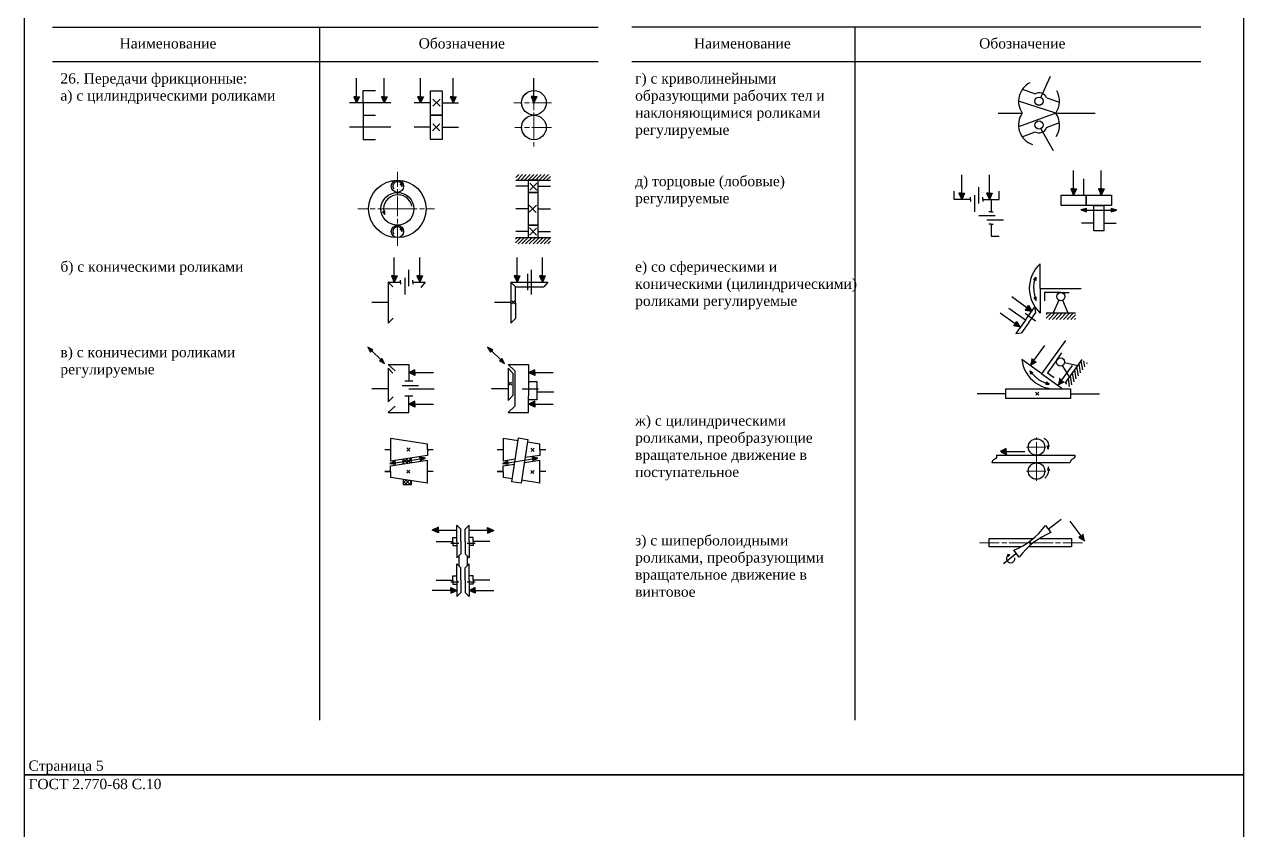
# Model space of a CAD drawing. Header units: millimetres. Extents: x 4428 to 6562, y 4839 to 5637.
# Drawn here: x 5374.3 to 5671.3, y 5035.1 to 5231.5 of the extents above; entities that cross this region are included whole.
import ezdxf

# ---------------------------------------------------------------- set-up
doc = ezdxf.new("R2010")
doc.units = ezdxf.units.MM
doc.linetypes.add('ACAD_ISO08W100', pattern=[36, 24, -3, 6, -3])
doc.layers.add('Эл-ты УГО (осевые)', color=7, linetype='ACAD_ISO08W100', lineweight=13)
doc.layers.add('Элементы УГО', color=7, linetype='Continuous', lineweight=30)
doc.styles.get("Standard").update_dxf_attribs({"font": 'times.ttf'})

msp = doc.modelspace()

# ---------------------------------------------------------------- hatches: boundary and pattern name
at = {"layer": 'Элементы УГО'}
h = msp.add_hatch(color=256, dxfattribs=at)
h.dxf.hatch_style = 1
h.paths.add_polyline_path([(5455.87, 5213.89), (5455.17, 5213.89), (5455.17, 5212.39), (5455.17, 5212.39)])
h.paths.add_polyline_path([(5455.17, 5213.89), (5454.47, 5213.89), (5455.17, 5212.39)])
h = msp.add_hatch(color=256, dxfattribs=at)
h.dxf.hatch_style = 1
h.paths.add_polyline_path([(5462.61, 5213.89), (5461.91, 5213.89), (5461.91, 5212.39), (5461.91, 5212.39)])
h.paths.add_polyline_path([(5461.91, 5213.89), (5461.21, 5213.89), (5461.91, 5212.39)])
h = msp.add_hatch(color=256, dxfattribs=at)
h.dxf.hatch_style = 1
h.paths.add_polyline_path([(5471.44, 5213.89), (5470.74, 5213.89), (5470.74, 5212.39), (5470.74, 5212.39)])
h.paths.add_polyline_path([(5470.74, 5213.89), (5470.04, 5213.89), (5470.74, 5212.39)])
h = msp.add_hatch(color=256, dxfattribs=at)
h.dxf.hatch_style = 1
h.paths.add_polyline_path([(5479.4, 5213.89), (5478.7, 5213.89), (5478.7, 5212.39), (5478.7, 5212.39)])
h.paths.add_polyline_path([(5478.7, 5213.89), (5478, 5213.89), (5478.7, 5212.39)])
h = msp.add_hatch(color=256, dxfattribs=at)
h.dxf.hatch_style = 1
h.paths.add_polyline_path([(5499.08, 5213.93), (5498.38, 5213.93), (5498.38, 5212.43), (5498.38, 5212.43)])
h.paths.add_polyline_path([(5498.38, 5213.93), (5497.68, 5213.93), (5498.38, 5212.43)])
h = msp.add_hatch(dxfattribs=at)
h.set_pattern_fill('ANSI31', color=256, scale=0.2)
h.set_pattern_definition([(45, (9.4149, -221.2233), (-0.449012806, 0.449012806), [])])
h.paths.add_polyline_path([(5502.38, 5194.94), (5494, 5194.94), (5494, 5193.59), (5502.38, 5193.59)])
h = msp.add_hatch(color=256, dxfattribs=at)
h.dxf.hatch_style = 1
edge = h.paths.add_edge_path()
edge.add_spline(control_points=[(5466.26, 5192.07), (5466.18, 5192.27), (5466.08, 5192.51), (5466, 5192.76), (5465.99, 5192.8)], knot_values=[2.138341, 2.138341, 2.138341, 2.138341, 2.78914, 2.920616, 2.920616, 2.920616, 2.920616], degree=3, periodic=0)
edge.add_line((5465.99, 5192.8), (5465.72, 5192.7))
edge.add_line((5465.72, 5192.7), (5466.26, 5192.07))
edge = h.paths.add_edge_path()
edge.add_line((5466.25, 5192.9), (5465.99, 5192.8))
edge.add_spline(control_points=[(5465.99, 5192.8), (5466, 5192.76), (5466.08, 5192.51), (5466.18, 5192.27), (5466.26, 5192.07)], knot_values=[2.138341, 2.138341, 2.138341, 2.138341, 2.269817, 2.920616, 2.920616, 2.920616, 2.920616], degree=3, periodic=0)
edge.add_line((5466.26, 5192.07), (5466.25, 5192.9))
h = msp.add_hatch(color=256, dxfattribs=at)
h.dxf.hatch_style = 1
h.paths.add_polyline_path([(5603.28, 5190.4), (5602.58, 5190.4), (5602.58, 5188.9), (5602.58, 5188.9)])
h.paths.add_polyline_path([(5602.58, 5190.4), (5601.88, 5190.4), (5602.58, 5188.9)])
h = msp.add_hatch(color=256, dxfattribs=at)
h.dxf.hatch_style = 1
h.paths.add_polyline_path([(5610.02, 5190.4), (5609.32, 5190.4), (5609.32, 5188.9), (5609.32, 5188.9)])
h.paths.add_polyline_path([(5609.32, 5190.4), (5608.62, 5190.4), (5609.32, 5188.9)])
h = msp.add_hatch(color=256, dxfattribs=at)
h.dxf.hatch_style = 1
h.paths.add_polyline_path([(5630.54, 5191.43), (5629.84, 5191.43), (5629.84, 5189.93), (5629.84, 5189.93)])
h.paths.add_polyline_path([(5629.84, 5191.43), (5629.14, 5191.43), (5629.84, 5189.93)])
h = msp.add_hatch(color=256, dxfattribs=at)
h.dxf.hatch_style = 1
h.paths.add_polyline_path([(5637.28, 5191.43), (5636.58, 5191.43), (5636.58, 5189.93), (5636.58, 5189.93)])
h.paths.add_polyline_path([(5636.58, 5191.43), (5635.88, 5191.43), (5636.58, 5189.93)])
h = msp.add_hatch(color=256, dxfattribs=at)
h.dxf.hatch_style = 1
edge = h.paths.add_edge_path()
edge.add_spline(control_points=[(5462.06, 5185.21), (5461.97, 5185.41), (5461.88, 5185.65), (5461.8, 5185.9), (5461.79, 5185.94)], knot_values=[2.138341, 2.138341, 2.138341, 2.138341, 2.78914, 2.920616, 2.920616, 2.920616, 2.920616], degree=3, periodic=0)
edge.add_line((5461.79, 5185.94), (5461.52, 5185.84))
edge.add_line((5461.52, 5185.84), (5462.06, 5185.21))
edge = h.paths.add_edge_path()
edge.add_line((5462.05, 5186.04), (5461.79, 5185.94))
edge.add_spline(control_points=[(5461.79, 5185.94), (5461.8, 5185.9), (5461.88, 5185.65), (5461.97, 5185.41), (5462.06, 5185.21)], knot_values=[2.138341, 2.138341, 2.138341, 2.138341, 2.269817, 2.920616, 2.920616, 2.920616, 2.920616], degree=3, periodic=0)
edge.add_line((5462.06, 5185.21), (5462.05, 5186.04))
h = msp.add_hatch(color=256, dxfattribs=at)
h.dxf.hatch_style = 1
h.paths.add_polyline_path([(5633, 5186.68), (5631.64, 5186.32), (5633, 5186.32)])
h.paths.add_polyline_path([(5633, 5186.32), (5631.64, 5186.32), (5633, 5185.89)])
h = msp.add_hatch(color=256, dxfattribs=at)
h.dxf.hatch_style = 1
h.paths.add_polyline_path([(5639.03, 5185.89), (5640.38, 5186.25), (5639.03, 5186.25)])
h.paths.add_polyline_path([(5639.03, 5186.25), (5640.38, 5186.25), (5639.03, 5186.68)])
h = msp.add_hatch(color=256, dxfattribs=at)
h.dxf.hatch_style = 1
edge = h.paths.add_edge_path()
edge.add_spline(control_points=[(5466.27, 5181.08), (5466.19, 5181.28), (5466.09, 5181.52), (5466.02, 5181.77), (5466, 5181.81)], knot_values=[2.138341, 2.138341, 2.138341, 2.138341, 2.78914, 2.920616, 2.920616, 2.920616, 2.920616], degree=3, periodic=0)
edge.add_line((5466, 5181.81), (5465.73, 5181.71))
edge.add_line((5465.73, 5181.71), (5466.27, 5181.08))
edge = h.paths.add_edge_path()
edge.add_line((5466.26, 5181.9), (5466, 5181.81))
edge.add_spline(control_points=[(5466, 5181.81), (5466.02, 5181.77), (5466.09, 5181.52), (5466.19, 5181.28), (5466.27, 5181.08)], knot_values=[2.138341, 2.138341, 2.138341, 2.138341, 2.269817, 2.920616, 2.920616, 2.920616, 2.920616], degree=3, periodic=0)
edge.add_line((5466.27, 5181.08), (5466.26, 5181.9))
h = msp.add_hatch(dxfattribs=at)
h.set_pattern_fill('ANSI31', color=256, scale=0.2)
h.set_pattern_definition([(45, (8.4423, -238.9228), (-0.449012806, 0.449012806), [])])
h.paths.add_polyline_path([(5502.38, 5179.6), (5493.92, 5179.6), (5493.92, 5178.05), (5502.38, 5178.05)])
h = msp.add_hatch(color=256, dxfattribs=at)
h.dxf.hatch_style = 1
h.paths.add_polyline_path([(5465.07, 5170.26), (5464.37, 5170.26), (5464.37, 5168.76), (5464.37, 5168.76)])
h.paths.add_polyline_path([(5464.37, 5170.26), (5463.67, 5170.26), (5464.37, 5168.76)])
h = msp.add_hatch(color=256, dxfattribs=at)
h.dxf.hatch_style = 1
h.paths.add_polyline_path([(5471.25, 5170.26), (5470.55, 5170.26), (5470.55, 5168.76), (5470.55, 5168.76)])
h.paths.add_polyline_path([(5470.55, 5170.26), (5469.85, 5170.26), (5470.55, 5168.76)])
h = msp.add_hatch(color=256, dxfattribs=at)
h.dxf.hatch_style = 1
h.paths.add_polyline_path([(5494.97, 5170.26), (5494.27, 5170.26), (5494.27, 5168.76), (5494.27, 5168.76)])
h.paths.add_polyline_path([(5494.27, 5170.26), (5493.57, 5170.26), (5494.27, 5168.76)])
h = msp.add_hatch(color=256, dxfattribs=at)
h.dxf.hatch_style = 1
h.paths.add_polyline_path([(5501.15, 5170.26), (5500.45, 5170.26), (5500.45, 5168.76), (5500.45, 5168.76)])
h.paths.add_polyline_path([(5500.45, 5170.26), (5499.75, 5170.26), (5500.45, 5168.76)])
h = msp.add_hatch(color=256, dxfattribs=at)
h.dxf.hatch_style = 1
edge = h.paths.add_edge_path()
edge.add_spline(control_points=[(5620.4, 5169.23), (5620.41, 5169.27), (5620.47, 5169.52), (5620.57, 5169.77), (5620.64, 5169.97)], knot_values=[2.138341, 2.138341, 2.138341, 2.138341, 2.269817, 2.920616, 2.920616, 2.920616, 2.920616], degree=3, periodic=0)
edge.add_line((5620.64, 5169.97), (5620.12, 5169.32))
edge.add_line((5620.12, 5169.32), (5620.4, 5169.23))
edge = h.paths.add_edge_path()
edge.add_spline(control_points=[(5620.64, 5169.97), (5620.57, 5169.77), (5620.47, 5169.52), (5620.41, 5169.27), (5620.4, 5169.23)], knot_values=[2.138341, 2.138341, 2.138341, 2.138341, 2.78914, 2.920616, 2.920616, 2.920616, 2.920616], degree=3, periodic=0)
edge.add_line((5620.4, 5169.23), (5620.66, 5169.14))
edge.add_line((5620.66, 5169.14), (5620.64, 5169.97))
h = msp.add_hatch(color=256, dxfattribs=at)
h.dxf.hatch_style = 1
edge = h.paths.add_edge_path()
edge.add_line((5620.46, 5165), (5620.18, 5164.9))
edge.add_line((5620.18, 5164.9), (5620.72, 5164.27))
edge.add_spline(control_points=[(5620.72, 5164.27), (5620.64, 5164.47), (5620.54, 5164.71), (5620.47, 5164.96), (5620.46, 5165)], knot_values=[2.138341, 2.138341, 2.138341, 2.138341, 2.78914, 2.920616, 2.920616, 2.920616, 2.920616], degree=3, periodic=0)
edge = h.paths.add_edge_path()
edge.add_line((5620.71, 5165.1), (5620.46, 5165))
edge.add_spline(control_points=[(5620.46, 5165), (5620.47, 5164.96), (5620.54, 5164.71), (5620.64, 5164.47), (5620.72, 5164.27)], knot_values=[2.138341, 2.138341, 2.138341, 2.138341, 2.269817, 2.920616, 2.920616, 2.920616, 2.920616], degree=3, periodic=0)
edge.add_line((5620.72, 5164.27), (5620.71, 5165.1))
h = msp.add_hatch(color=256, dxfattribs=at)
h.dxf.hatch_style = 1
h.paths.add_polyline_path([(5618.84, 5163.08), (5618.44, 5162.51), (5619.66, 5161.64), (5619.66, 5161.64)])
h.paths.add_polyline_path([(5618.44, 5162.51), (5618.03, 5161.94), (5619.66, 5161.64)])
h = msp.add_hatch(color=256, dxfattribs=at)
h.dxf.hatch_style = 1
h.paths.add_polyline_path([(5616, 5159.16), (5615.59, 5158.59), (5616.81, 5157.72), (5616.81, 5157.72)])
h.paths.add_polyline_path([(5615.59, 5158.59), (5615.18, 5158.02), (5616.81, 5157.72)])
h = msp.add_hatch(dxfattribs=at)
h.set_pattern_fill('ANSI31', color=256, scale=0.2)
h.set_pattern_definition([(45, (137.67865, -257.2932), (-0.449012806, 0.449012806), [])])
h.paths.add_polyline_path([(5630.27, 5161.23), (5623.16, 5161.23), (5623.16, 5159.68), (5630.27, 5159.68)])
h = msp.add_hatch(color=256, dxfattribs=at)
h.dxf.hatch_style = 1
h.paths.add_polyline_path([(5459.15, 5152.26), (5457.92, 5152.93), (5458.9, 5151.99)])
h.paths.add_polyline_path([(5458.9, 5151.99), (5457.92, 5152.93), (5458.6, 5151.68)])
h = msp.add_hatch(color=256, dxfattribs=at)
h.dxf.hatch_style = 1
h.paths.add_polyline_path([(5460.78, 5149.6), (5462.01, 5148.93), (5461.03, 5149.86)])
h.paths.add_polyline_path([(5461.03, 5149.86), (5462.01, 5148.93), (5461.33, 5150.18)])
h = msp.add_hatch(color=256, dxfattribs=at)
h.dxf.hatch_style = 1
h.paths.add_polyline_path([(5488.34, 5152.26), (5487.1, 5152.93), (5488.08, 5151.99)])
h.paths.add_polyline_path([(5488.08, 5151.99), (5487.1, 5152.93), (5487.78, 5151.68)])
h = msp.add_hatch(color=256, dxfattribs=at)
h.dxf.hatch_style = 1
h.paths.add_polyline_path([(5489.97, 5149.6), (5491.2, 5148.93), (5490.22, 5149.86)])
h.paths.add_polyline_path([(5490.22, 5149.86), (5491.2, 5148.93), (5490.52, 5150.18)])
h = msp.add_hatch(color=256, dxfattribs=at)
h.dxf.hatch_style = 1
h.paths.add_polyline_path([(5620.7, 5149.24), (5620.14, 5149.66), (5619.24, 5148.46), (5619.24, 5148.46)])
h.paths.add_polyline_path([(5620.14, 5149.66), (5619.58, 5150.08), (5619.24, 5148.46)])
h = msp.add_hatch(color=256, dxfattribs=at)
h.dxf.hatch_style = 1
h.paths.add_polyline_path([(5469.39, 5146.01), (5469.39, 5146.71), (5467.89, 5146.71), (5467.89, 5146.71)])
h.paths.add_polyline_path([(5469.39, 5146.71), (5469.39, 5147.41), (5467.89, 5146.71)])
h = msp.add_hatch(color=256, dxfattribs=at)
h.dxf.hatch_style = 1
h.paths.add_polyline_path([(5498.57, 5146.01), (5498.57, 5146.71), (5497.07, 5146.71), (5497.07, 5146.71)])
h.paths.add_polyline_path([(5498.57, 5146.71), (5498.57, 5147.41), (5497.07, 5146.71)])
h = msp.add_hatch(color=256, dxfattribs=at)
h.dxf.hatch_style = 1
edge = h.paths.add_edge_path()
edge.add_spline(control_points=[(5619.7, 5146.51), (5619.67, 5146.55), (5619.5, 5146.75), (5619.36, 5146.96), (5619.24, 5147.14)], knot_values=[2.138341, 2.138341, 2.138341, 2.138341, 2.269817, 2.920616, 2.920616, 2.920616, 2.920616], degree=3, periodic=0)
edge.add_line((5619.24, 5147.14), (5619.46, 5146.34))
edge.add_line((5619.46, 5146.34), (5619.7, 5146.51))
edge = h.paths.add_edge_path()
edge.add_spline(control_points=[(5619.24, 5147.14), (5619.36, 5146.96), (5619.5, 5146.75), (5619.67, 5146.55), (5619.7, 5146.51)], knot_values=[2.138341, 2.138341, 2.138341, 2.138341, 2.78914, 2.920616, 2.920616, 2.920616, 2.920616], degree=3, periodic=0)
edge.add_line((5619.7, 5146.51), (5619.92, 5146.67))
edge.add_line((5619.92, 5146.67), (5619.24, 5147.14))
h = msp.add_hatch(dxfattribs=at)
h.set_pattern_fill('ANSI31', color=256, scale=0.2, angle=54.3687)
h.set_pattern_definition([(99.3686625, (6836.22644, -2471.0599), (-0.626529953, -0.103369326), [])])
h.paths.add_polyline_path([(5631.95, 5149.88), (5627.81, 5144.1), (5629.07, 5143.19), (5633.22, 5148.97)])
h = msp.add_hatch(color=256, dxfattribs=at)
h.dxf.hatch_style = 1
edge = h.paths.add_edge_path()
edge.add_line((5623.17, 5144.1), (5623.09, 5143.82))
edge.add_line((5623.09, 5143.82), (5623.92, 5143.89))
edge.add_spline(control_points=[(5623.92, 5143.89), (5623.71, 5143.94), (5623.46, 5144), (5623.21, 5144.08), (5623.17, 5144.1)], knot_values=[2.138341, 2.138341, 2.138341, 2.138341, 2.78914, 2.920616, 2.920616, 2.920616, 2.920616], degree=3, periodic=0)
edge = h.paths.add_edge_path()
edge.add_line((5623.24, 5144.36), (5623.17, 5144.1))
edge.add_spline(control_points=[(5623.17, 5144.1), (5623.21, 5144.08), (5623.46, 5144), (5623.71, 5143.94), (5623.92, 5143.89)], knot_values=[2.138341, 2.138341, 2.138341, 2.138341, 2.269817, 2.920616, 2.920616, 2.920616, 2.920616], degree=3, periodic=0)
edge.add_line((5623.92, 5143.89), (5623.24, 5144.36))
h = msp.add_hatch(color=256, dxfattribs=at)
h.dxf.hatch_style = 1
h.paths.add_polyline_path([(5627.46, 5144.4), (5626.9, 5144.82), (5626, 5143.62), (5626, 5143.62)])
h.paths.add_polyline_path([(5626.9, 5144.82), (5626.34, 5145.24), (5626, 5143.62)])
h = msp.add_hatch(color=256, dxfattribs=at)
h.dxf.hatch_style = 1
h.paths.add_polyline_path([(5469.39, 5138.31), (5469.39, 5139.01), (5467.89, 5139.01), (5467.89, 5139.01)])
h.paths.add_polyline_path([(5469.39, 5139.01), (5469.39, 5139.71), (5467.89, 5139.01)])
h = msp.add_hatch(color=256, dxfattribs=at)
h.dxf.hatch_style = 1
h.paths.add_polyline_path([(5498.57, 5138.31), (5498.57, 5139.01), (5497.07, 5139.01), (5497.07, 5139.01)])
h.paths.add_polyline_path([(5498.57, 5139.01), (5498.57, 5139.71), (5497.07, 5139.01)])
h = msp.add_hatch(color=256, dxfattribs=at)
h.dxf.hatch_style = 1
h.paths.add_polyline_path([(5613.44, 5126.79), (5613.44, 5127.49), (5611.94, 5127.49), (5611.94, 5127.49)])
h.paths.add_polyline_path([(5613.44, 5127.49), (5613.44, 5128.19), (5611.94, 5127.49)])
h = msp.add_hatch(color=256, dxfattribs=at)
h.dxf.hatch_style = 1
edge = h.paths.add_edge_path()
edge.add_line((5623.71, 5128.8), (5623.99, 5128.78))
edge.add_line((5623.99, 5128.78), (5623.63, 5128.02))
edge.add_spline(control_points=[(5623.63, 5128.02), (5623.66, 5128.24), (5623.7, 5128.5), (5623.7, 5128.76), (5623.71, 5128.8)], knot_values=[2.138341, 2.138341, 2.138341, 2.138341, 2.78914, 2.920616, 2.920616, 2.920616, 2.920616], degree=3, periodic=0)
edge = h.paths.add_edge_path()
edge.add_line((5623.43, 5128.83), (5623.71, 5128.8))
edge.add_spline(control_points=[(5623.71, 5128.8), (5623.7, 5128.76), (5623.7, 5128.5), (5623.66, 5128.24), (5623.63, 5128.02)], knot_values=[2.138341, 2.138341, 2.138341, 2.138341, 2.269817, 2.920616, 2.920616, 2.920616, 2.920616], degree=3, periodic=0)
edge.add_line((5623.63, 5128.02), (5623.43, 5128.83))
h = msp.add_hatch(color=256, dxfattribs=at)
h.dxf.hatch_style = 1
h.paths.add_polyline_path([(5464.56, 5125.15), (5463.28, 5124.58), (5464.62, 5124.79)])
h.paths.add_polyline_path([(5464.62, 5124.79), (5463.28, 5124.58), (5464.69, 5124.36)])
h = msp.add_hatch(dxfattribs=at)
h.set_pattern_fill('ANSI37', color=256, scale=0.2)
h.set_pattern_definition([(45, (7.4148, 13.1532), (-0.449012806, 0.449012806), []), (135, (7.4148, 13.1532), (-0.449012806, -0.449012806), [])])
h.paths.add_polyline_path([(5468.58, 5125.95), (5466.49, 5125.63), (5466.49, 5124.46), (5468.58, 5124.79)])
h = msp.add_hatch(color=256, dxfattribs=at)
h.dxf.hatch_style = 1
h.paths.add_polyline_path([(5470.64, 5125.28), (5471.93, 5125.85), (5470.59, 5125.64)])
h.paths.add_polyline_path([(5470.59, 5125.64), (5471.93, 5125.85), (5470.52, 5126.07)])
h = msp.add_hatch(color=256, dxfattribs=at)
h.dxf.hatch_style = 1
h.paths.add_polyline_path([(5491.99, 5125.15), (5490.7, 5124.58), (5492.04, 5124.79)])
h.paths.add_polyline_path([(5492.04, 5124.79), (5490.7, 5124.58), (5492.11, 5124.36)])
h = msp.add_hatch(color=256, dxfattribs=at)
h.dxf.hatch_style = 1
h.paths.add_polyline_path([(5498.07, 5125.28), (5499.35, 5125.85), (5498.01, 5125.64)])
h.paths.add_polyline_path([(5498.01, 5125.64), (5499.35, 5125.85), (5497.95, 5126.07)])
h = msp.add_hatch(color=256, dxfattribs=at)
h.dxf.hatch_style = 1
edge = h.paths.add_edge_path()
edge.add_line((5623.78, 5122.95), (5624.07, 5122.98))
edge.add_line((5624.07, 5122.98), (5623.71, 5123.73))
edge.add_spline(control_points=[(5623.71, 5123.73), (5623.74, 5123.51), (5623.77, 5123.26), (5623.78, 5123), (5623.78, 5122.95)], knot_values=[2.138341, 2.138341, 2.138341, 2.138341, 2.78914, 2.920616, 2.920616, 2.920616, 2.920616], degree=3, periodic=0)
edge = h.paths.add_edge_path()
edge.add_line((5623.51, 5122.93), (5623.78, 5122.95))
edge.add_spline(control_points=[(5623.78, 5122.95), (5623.78, 5123), (5623.77, 5123.26), (5623.74, 5123.51), (5623.71, 5123.73)], knot_values=[2.138341, 2.138341, 2.138341, 2.138341, 2.269817, 2.920616, 2.920616, 2.920616, 2.920616], degree=3, periodic=0)
edge.add_line((5623.71, 5123.73), (5623.51, 5122.93))
h = msp.add_hatch(dxfattribs=at)
h.set_pattern_fill('ANSI37', color=256, scale=0.2)
h.set_pattern_definition([(45, (0, 5.3658), (-0.449012806, 0.449012806), []), (135, (0, 5.3658), (-0.449012806, -0.449012806), [])])
h.paths.add_polyline_path([(5468.58, 5120.38), (5466.49, 5120.71), (5466.49, 5119.44), (5468.58, 5119.44)])
h = msp.add_hatch(color=256, dxfattribs=at)
h.dxf.hatch_style = 1
h.paths.add_polyline_path([(5475.1, 5107.66), (5475.1, 5108.36), (5473.6, 5108.36), (5473.6, 5108.36)])
h.paths.add_polyline_path([(5475.1, 5108.36), (5475.1, 5109.06), (5473.6, 5108.36)])
h = msp.add_hatch(color=256, dxfattribs=at)
h.dxf.hatch_style = 1
h.paths.add_polyline_path([(5487.1, 5108.96), (5487.1, 5108.26), (5488.6, 5108.26), (5488.6, 5108.26)])
h.paths.add_polyline_path([(5487.1, 5108.26), (5487.1, 5107.56), (5488.6, 5108.26)])
h = msp.add_hatch(color=256, dxfattribs=at)
h.dxf.hatch_style = 1
h.paths.add_polyline_path([(5632.25, 5107.35), (5631.69, 5106.93), (5632.59, 5105.73), (5632.59, 5105.73)])
h.paths.add_polyline_path([(5631.69, 5106.93), (5631.13, 5106.5), (5632.59, 5105.73)])
h = msp.add_hatch(color=256, dxfattribs=at)
h.dxf.hatch_style = 1
h.paths.add_polyline_path([(5613.86, 5101.9), (5614.29, 5102.3), (5613.72, 5102.39)])
h = msp.add_hatch(color=256, dxfattribs=at)
h.dxf.hatch_style = 1
h.paths.add_polyline_path([(5478.1, 5094.34), (5478.1, 5093.64), (5479.6, 5093.64), (5479.6, 5093.64)])
h.paths.add_polyline_path([(5478.1, 5093.64), (5478.1, 5092.94), (5479.6, 5093.64)])
h = msp.add_hatch(color=256, dxfattribs=at)
h.dxf.hatch_style = 1
h.paths.add_polyline_path([(5484.1, 5092.96), (5484.1, 5093.66), (5482.6, 5093.66), (5482.6, 5093.66)])
h.paths.add_polyline_path([(5484.1, 5093.66), (5484.1, 5094.36), (5482.6, 5093.66)])

# ---------------------------------------------------------------- linework, layer by layer
for p, q in [((5381.14, 5230.85), (5514.05, 5230.85)), ((5446.14, 5230.85), (5446.14, 5062.06)), ((5660.82, 5230.85), (5522.19, 5230.85)), ((5576.57, 5230.85), (5576.57, 5062.06)), ((5381.14, 5222.45), (5514.05, 5222.45)), ((5522.19, 5222.45), (5660.82, 5222.45))]:
    msp.add_line(p, q)
at = {"layer": 'Эл-ты УГО (осевые)', "ltscale": 0.2}
for p, q in [((5498.38, 5217.2), (5498.38, 5201.81)), ((5502.69, 5212.43), (5493.49, 5212.43)), ((5498.38, 5203.43), (5498.38, 5212.43)), ((5502.69, 5206.43), (5493.72, 5206.43)), ((5465.12, 5177.59), (5465.12, 5195.59)), ((5465.12, 5186.59), (5455.45, 5186.59)), ((5465.12, 5186.59), (5474.12, 5186.59)), ((5620.81, 5124.95), (5620.81, 5130.93)), ((5620.81, 5128.58), (5618.39, 5128.58)), ((5620.81, 5128.58), (5623.06, 5128.58)), ((5620.81, 5120.31), (5620.81, 5126.07)), ((5620.81, 5122.71), (5618.39, 5122.71)), ((5620.81, 5122.71), (5623.06, 5122.71)), ((5606.94, 5105.27), (5618.67, 5105.27)), ((5620.03, 5105.27), (5632.34, 5105.27))]:
    msp.add_line(p, q, dxfattribs=at)
at = {"layer": 'Элементы УГО'}
for p, q in [((5455.17, 5213.89), (5455.17, 5218.39)), ((5461.91, 5213.89), (5461.91, 5218.39)), ((5470.74, 5213.89), (5470.74, 5218.39)), ((5478.7, 5213.89), (5478.7, 5218.39)), ((5498.38, 5213.93), (5498.38, 5218.43)), ((5621.85, 5213.71), (5624.2, 5218.89)), ((5456.75, 5212.39), (5456.75, 5215.39)), ((5456.75, 5215.39), (5459.75, 5215.39)), ((5617.36, 5215.72), (5620.49, 5214.64)), ((5463.49, 5212.39), (5453.49, 5212.39)), ((5455.17, 5213.89), (5454.47, 5213.89)), ((5454.47, 5213.89), (5455.17, 5212.39)), ((5455.17, 5213.89), (5455.17, 5213.89)), ((5455.17, 5213.89), (5455.87, 5213.89)), ((5455.87, 5213.89), (5455.17, 5212.39)), ((5456.75, 5212.39), (5456.75, 5206.47)), ((5461.91, 5213.89), (5461.21, 5213.89)), ((5461.21, 5213.89), (5461.91, 5212.39)), ((5461.91, 5213.89), (5461.91, 5213.89)), ((5461.91, 5213.89), (5462.61, 5213.89)), ((5462.61, 5213.89), (5461.91, 5212.39)), ((5473.19, 5212.39), (5469.19, 5212.39)), ((5470.74, 5213.89), (5470.04, 5213.89)), ((5470.04, 5213.89), (5470.74, 5212.39)), ((5470.74, 5213.89), (5470.74, 5213.89)), ((5470.74, 5213.89), (5471.44, 5213.89)), ((5471.44, 5213.89), (5470.74, 5212.39)), ((5473.77, 5211.58), (5475.51, 5213.3)), ((5473.78, 5213.31), (5475.5, 5211.57)), ((5476, 5212.39), (5480, 5212.39)), ((5478.7, 5213.89), (5478, 5213.89)), ((5478, 5213.89), (5478.7, 5212.39)), ((5478.7, 5213.89), (5478.7, 5213.89)), ((5478.7, 5213.89), (5479.4, 5213.89)), ((5479.4, 5213.89), (5478.7, 5212.39)), ((5498.38, 5213.93), (5497.68, 5213.93)), ((5497.68, 5213.93), (5498.38, 5212.43)), ((5498.38, 5213.93), (5498.38, 5213.93)), ((5498.38, 5213.93), (5499.08, 5213.93)), ((5499.08, 5213.93), (5498.38, 5212.43)), ((5625.5, 5209.91), (5616.42, 5212.81)), ((5623.28, 5213.67), (5626.42, 5212.57)), ((5456.75, 5209.43), (5459.75, 5209.43)), ((5611.5, 5209.91), (5617.35, 5209.91)), ((5625.5, 5209.91), (5616.44, 5206.58)), ((5625.5, 5209.91), (5635.08, 5209.91)), ((5463.49, 5206.47), (5453.49, 5206.47)), ((5456.75, 5206.47), (5456.75, 5203.47)), ((5473.19, 5206.47), (5469.19, 5206.47)), ((5473.71, 5205.59), (5475.45, 5207.31)), ((5473.72, 5207.32), (5475.44, 5205.58)), ((5476, 5206.47), (5480, 5206.47)), ((5623.22, 5206.41), (5626.39, 5207.63)), ((5456.75, 5203.47), (5459.75, 5203.47)), ((5617.32, 5204.16), (5620.49, 5205.37)), ((5621.84, 5206.11), (5624.86, 5200.79)), ((5602.58, 5190.4), (5602.58, 5194.9)), ((5609.32, 5190.4), (5609.32, 5194.9)), ((5629.84, 5191.43), (5629.84, 5195.93)), ((5636.58, 5191.43), (5636.58, 5195.93)), ((5465.72, 5192.7), (5466.26, 5192.07)), ((5466.26, 5192.07), (5466.25, 5192.9)), ((5494, 5193.59), (5502.38, 5193.59)), ((5497, 5192.09), (5494, 5192.09)), ((5497.34, 5191.13), (5499.08, 5192.84)), ((5497.35, 5192.86), (5499.07, 5191.11)), ((5499.38, 5192.09), (5502.38, 5192.09)), ((5606.73, 5187.9), (5606.73, 5191.9)), ((5632.3, 5189.89), (5632.3, 5193.89)), ((5600.73, 5188.9), (5600.73, 5190.9)), ((5604.73, 5188.9), (5600.73, 5188.9)), ((5602.58, 5190.4), (5601.88, 5190.4)), ((5601.88, 5190.4), (5602.58, 5188.9)), ((5602.58, 5190.4), (5602.58, 5190.4)), ((5602.58, 5190.4), (5603.28, 5190.4)), ((5603.28, 5190.4), (5602.58, 5188.9)), ((5604.73, 5188.9), (5604.73, 5189.4)), ((5604.73, 5188.9), (5604.73, 5188.4)), ((5605.73, 5189.9), (5605.73, 5185.9)), ((5607.73, 5188.9), (5607.73, 5189.4)), ((5607.73, 5188.9), (5607.73, 5188.4)), ((5607.73, 5188.9), (5611.73, 5188.9)), ((5609.32, 5190.4), (5608.62, 5190.4)), ((5608.62, 5190.4), (5609.32, 5188.9)), ((5609.32, 5190.4), (5609.32, 5190.4)), ((5609.32, 5190.4), (5610.02, 5190.4)), ((5610.02, 5190.4), (5609.32, 5188.9)), ((5609.73, 5188.9), (5609.73, 5185.9)), ((5611.73, 5188.9), (5611.73, 5190.9)), ((5629.84, 5191.43), (5629.14, 5191.43)), ((5629.14, 5191.43), (5629.84, 5189.93)), ((5629.84, 5191.43), (5629.84, 5191.43)), ((5629.84, 5191.43), (5630.54, 5191.43)), ((5630.54, 5191.43), (5629.84, 5189.93)), ((5636.58, 5191.43), (5635.88, 5191.43)), ((5635.88, 5191.43), (5636.58, 5189.93)), ((5636.58, 5191.43), (5636.58, 5191.43)), ((5636.58, 5191.43), (5637.28, 5191.43)), ((5637.28, 5191.43), (5636.58, 5189.93)), ((5462.05, 5186.04), (5461.52, 5185.84)), ((5461.52, 5185.84), (5462.06, 5185.21)), ((5462.06, 5185.21), (5462.05, 5186.04)), ((5497, 5186.59), (5494, 5186.59)), ((5497.23, 5185.75), (5498.97, 5187.47)), ((5497.24, 5187.48), (5498.96, 5185.74)), ((5499.38, 5186.59), (5502.38, 5186.59)), ((5609.73, 5185.9), (5609.23, 5185.9)), ((5609.73, 5185.9), (5610.23, 5185.9)), ((5633, 5186.68), (5631.64, 5186.32)), ((5631.64, 5186.32), (5633, 5185.89)), ((5633, 5185.89), (5633, 5186.68)), ((5633, 5186.28), (5639.03, 5186.28)), ((5640.38, 5186.25), (5639.03, 5186.68)), ((5639.03, 5186.68), (5639.03, 5185.89)), ((5639.03, 5185.89), (5640.38, 5186.25)), ((5610.73, 5184.9), (5606.73, 5184.9)), ((5608.73, 5183.9), (5612.73, 5183.9)), ((5609.73, 5182.9), (5609.23, 5182.9)), ((5609.73, 5182.9), (5610.23, 5182.9)), ((5609.73, 5182.9), (5609.73, 5179.9)), ((5634.74, 5183.14), (5631.74, 5183.14)), ((5637.22, 5183.14), (5640.22, 5183.14)), ((5465.73, 5181.71), (5466.27, 5181.08)), ((5466.27, 5181.08), (5466.26, 5181.9)), ((5497, 5181.09), (5494, 5181.09)), ((5497.29, 5180.2), (5499.03, 5181.92)), ((5497.3, 5181.93), (5499.02, 5180.19)), ((5499.38, 5181.09), (5502.38, 5181.09)), ((5609.73, 5179.9), (5611.73, 5179.9)), ((5494, 5179.59), (5502.38, 5179.59)), ((5464.37, 5170.26), (5464.37, 5174.76)), ((5470.55, 5170.26), (5470.55, 5174.76)), ((5494.27, 5170.26), (5494.27, 5174.76)), ((5500.45, 5170.26), (5500.45, 5174.76)), ((5467.89, 5167.76), (5467.89, 5171.76)), ((5497.78, 5165.76), (5497.78, 5171.76)), ((5621.72, 5167.22), (5621.72, 5173.22)), ((5462.89, 5168.76), (5462.89, 5158.76)), ((5462.89, 5168.76), (5465.89, 5168.76)), ((5462.89, 5168.76), (5464.01, 5167.58)), ((5464.37, 5170.26), (5463.67, 5170.26)), ((5463.67, 5170.26), (5464.37, 5168.76)), ((5464.37, 5170.26), (5464.37, 5170.26)), ((5464.37, 5170.26), (5465.07, 5170.26)), ((5465.07, 5170.26), (5464.37, 5168.76)), ((5465.89, 5168.76), (5465.89, 5169.26)), ((5465.89, 5168.76), (5465.89, 5168.26)), ((5466.89, 5169.76), (5466.89, 5165.76)), ((5468.89, 5168.76), (5468.89, 5169.26)), ((5468.89, 5168.76), (5471.89, 5168.76)), ((5468.89, 5168.76), (5468.89, 5168.26)), ((5470.55, 5170.26), (5469.85, 5170.26)), ((5469.85, 5170.26), (5470.55, 5168.76)), ((5470.55, 5170.26), (5470.55, 5170.26)), ((5470.55, 5170.26), (5471.25, 5170.26)), ((5471.25, 5170.26), (5470.55, 5168.76)), ((5471.89, 5168.76), (5470.79, 5167.47)), ((5492.78, 5168.76), (5492.78, 5158.76)), ((5492.78, 5168.76), (5498.78, 5168.76)), ((5492.78, 5168.76), (5493.91, 5167.58)), ((5494.27, 5170.26), (5493.57, 5170.26)), ((5493.57, 5170.26), (5494.27, 5168.76)), ((5494.27, 5170.26), (5494.27, 5170.26)), ((5494.27, 5170.26), (5494.97, 5170.26)), ((5494.97, 5170.26), (5494.27, 5168.76)), ((5496.78, 5170.76), (5496.78, 5166.76)), ((5498.78, 5168.76), (5501.78, 5168.76)), ((5500.45, 5170.26), (5499.75, 5170.26)), ((5499.75, 5170.26), (5500.45, 5168.76)), ((5500.45, 5170.26), (5500.45, 5170.26)), ((5500.45, 5170.26), (5501.15, 5170.26)), ((5501.15, 5170.26), (5500.45, 5168.76)), ((5501.78, 5168.76), (5500.78, 5167.58)), ((5620.12, 5169.32), (5620.64, 5169.97)), ((5620.66, 5169.14), (5620.12, 5169.32)), ((5620.64, 5169.97), (5620.66, 5169.14)), ((5493.91, 5167.58), (5500.78, 5167.58)), ((5493.96, 5159.99), (5493.91, 5167.58)), ((5618.44, 5162.51), (5614.77, 5165.13)), ((5620.71, 5165.1), (5620.18, 5164.9)), ((5620.18, 5164.9), (5620.72, 5164.27)), ((5620.72, 5164.27), (5620.71, 5165.1)), ((5621.72, 5167.22), (5631.72, 5167.22)), ((5621.72, 5167.22), (5621.72, 5161.22)), ((5626.72, 5166.22), (5622.72, 5166.22)), ((5622.72, 5166.22), (5622.72, 5164.22)), ((5626.72, 5166.22), (5628.72, 5166.22)), ((5462.89, 5163.76), (5458.89, 5163.76)), ((5492.78, 5163.76), (5488.78, 5163.76)), ((5492.97, 5164.2), (5493.73, 5163.43)), ((5493, 5163.43), (5493.76, 5164.18)), ((5618.1, 5159.45), (5614.03, 5162.36)), ((5618.44, 5162.51), (5618.03, 5161.94)), ((5618.03, 5161.94), (5619.66, 5161.64)), ((5618.1, 5159.45), (5620.42, 5162.71)), ((5618.44, 5162.51), (5618.84, 5163.08)), ((5618.44, 5162.51), (5618.44, 5162.51)), ((5618.84, 5163.08), (5619.66, 5161.64)), ((5620.65, 5161.32), (5620.42, 5162.71)), ((5626.25, 5164.34), (5624.86, 5161.23)), ((5627.17, 5164.33), (5628.45, 5161.23)), ((5462.89, 5158.76), (5464.07, 5159.99)), ((5492.78, 5158.76), (5493.96, 5159.99)), ((5615.59, 5158.59), (5611.93, 5161.2)), ((5615.59, 5158.59), (5616, 5159.16)), ((5618.1, 5159.45), (5615.77, 5156.2)), ((5616, 5159.16), (5616.81, 5157.72)), ((5618.01, 5161.15), (5620.55, 5159.31)), ((5618.91, 5158.87), (5620.65, 5161.32)), ((5623.16, 5161.23), (5630.27, 5161.23)), ((5615.59, 5158.59), (5615.18, 5158.02)), ((5615.59, 5158.59), (5615.59, 5158.59)), ((5615.77, 5156.2), (5617.17, 5156.43)), ((5618.91, 5158.87), (5617.17, 5156.43)), ((5620.14, 5149.66), (5622.84, 5153.27)), ((5622.1, 5146.42), (5627.92, 5154.54)), ((5457.92, 5152.93), (5458.6, 5151.68)), ((5459.15, 5152.26), (5457.92, 5152.93)), ((5458.6, 5151.68), (5459.15, 5152.26)), ((5458.88, 5151.97), (5461.06, 5149.89)), ((5461.33, 5150.18), (5460.78, 5149.6)), ((5462.01, 5148.93), (5461.33, 5150.18)), ((5487.1, 5152.93), (5487.78, 5151.68)), ((5488.34, 5152.26), (5487.1, 5152.93)), ((5487.78, 5151.68), (5488.34, 5152.26)), ((5488.06, 5151.97), (5490.24, 5149.89)), ((5490.52, 5150.18), (5489.97, 5149.6)), ((5491.2, 5148.93), (5490.52, 5150.18)), ((5620.14, 5149.66), (5619.58, 5150.08)), ((5625.82, 5149.9), (5626.99, 5151.52)), ((5460.78, 5149.6), (5462.01, 5148.93)), ((5464.56, 5147.1), (5462.89, 5148.71)), ((5462.89, 5148.71), (5467.89, 5148.71)), ((5462.89, 5147.77), (5462.89, 5139.57)), ((5462.89, 5147.77), (5464.01, 5146.58)), ((5467.89, 5148.71), (5467.89, 5144.71)), ((5469.39, 5147.41), (5467.89, 5146.71)), ((5469.39, 5146.71), (5469.39, 5147.41)), ((5489.97, 5149.6), (5491.2, 5148.93)), ((5493.74, 5147.1), (5492.07, 5148.71)), ((5492.07, 5148.71), (5497.07, 5148.71)), ((5492.07, 5147.77), (5492.07, 5139.87)), ((5492.07, 5147.77), (5493.2, 5146.58)), ((5493.74, 5147.1), (5493.74, 5138.56)), ((5497.07, 5148.71), (5497.07, 5141.01)), ((5498.57, 5147.41), (5497.07, 5146.71)), ((5498.57, 5146.71), (5498.57, 5147.41)), ((5622.1, 5146.42), (5617.22, 5149.91)), ((5620.7, 5149.24), (5619.24, 5148.46)), ((5619.24, 5147.14), (5619.92, 5146.67)), ((5619.46, 5146.34), (5619.24, 5147.14)), ((5620.14, 5149.66), (5620.14, 5149.66)), ((5620.14, 5149.66), (5620.7, 5149.24)), ((5625.82, 5149.9), (5623.49, 5146.65)), ((5626.9, 5144.82), (5629.6, 5148.42)), ((5627.08, 5148.42), (5628.8, 5145.48)), ((5627.62, 5149.17), (5630.89, 5148.4)), ((5627.81, 5144.1), (5631.95, 5149.88)), ((5466.89, 5144.71), (5468.89, 5144.71)), ((5469.39, 5146.01), (5467.89, 5146.71)), ((5469.39, 5146.71), (5473.89, 5146.71)), ((5469.39, 5146.71), (5469.39, 5146.71)), ((5469.39, 5146.71), (5469.39, 5146.01)), ((5492.24, 5144.41), (5493, 5143.64)), ((5492.27, 5143.64), (5493.03, 5144.39)), ((5493.2, 5146.58), (5493.25, 5141.1)), ((5498.57, 5146.01), (5497.07, 5146.71)), ((5497.07, 5144.5), (5499.07, 5144.5)), ((5498.57, 5146.71), (5503.07, 5146.71)), ((5498.57, 5146.71), (5498.57, 5146.71)), ((5498.57, 5146.71), (5498.57, 5146.01)), ((5499.07, 5144.5), (5499.07, 5140.08)), ((5619.92, 5146.67), (5619.46, 5146.34)), ((5622.1, 5146.42), (5626.97, 5142.92)), ((5623.24, 5144.36), (5623.09, 5143.82)), ((5623.92, 5143.89), (5623.24, 5144.36)), ((5623.49, 5146.65), (5625.12, 5145.48)), ((5627.46, 5144.4), (5626, 5143.62)), ((5626.9, 5144.82), (5626.34, 5145.24)), ((5626.9, 5144.82), (5626.9, 5144.82)), ((5626.9, 5144.82), (5627.46, 5144.4)), ((5462.89, 5142.77), (5458.89, 5142.77)), ((5466.32, 5143.53), (5470.27, 5143.53)), ((5467.91, 5142.77), (5474.06, 5142.77)), ((5492.07, 5142.77), (5488.07, 5142.77)), ((5492.07, 5139.87), (5493.25, 5141.1)), ((5495.5, 5142.77), (5499.46, 5142.77)), ((5499.07, 5142.01), (5503.24, 5142.01)), ((5613.37, 5141.56), (5606.37, 5141.56)), ((5620.58, 5141.96), (5621.34, 5141.19)), ((5620.61, 5141.19), (5621.37, 5141.94)), ((5623.09, 5143.82), (5623.92, 5143.89)), ((5629.11, 5141.56), (5636.11, 5141.56)), ((5462.89, 5139.57), (5464.07, 5140.79)), ((5464.54, 5138.54), (5462.89, 5137.01)), ((5466.89, 5141.01), (5468.89, 5141.01)), ((5467.89, 5137.01), (5467.89, 5141.01)), ((5469.39, 5139.71), (5467.89, 5139.01)), ((5469.39, 5138.31), (5467.89, 5139.01)), ((5469.39, 5139.01), (5469.39, 5139.71)), ((5469.39, 5139.01), (5473.89, 5139.01)), ((5469.39, 5139.01), (5469.39, 5139.01)), ((5469.39, 5139.01), (5469.39, 5138.31)), ((5493.73, 5138.54), (5492.07, 5137.01)), ((5497.07, 5137.01), (5497.07, 5141.01)), ((5499.07, 5140.08), (5497.07, 5140.08)), ((5498.57, 5139.71), (5497.07, 5139.01)), ((5498.57, 5138.31), (5497.07, 5139.01)), ((5498.57, 5139.01), (5498.57, 5139.71)), ((5498.57, 5139.01), (5503.07, 5139.01)), ((5498.57, 5139.01), (5498.57, 5139.01)), ((5498.57, 5139.01), (5498.57, 5138.31)), ((5462.89, 5137.01), (5467.89, 5137.01)), ((5492.07, 5137.01), (5497.07, 5137.01)), ((5463.42, 5130.75), (5463.42, 5125.15)), ((5463.42, 5130.75), (5472.42, 5129.35)), ((5472.42, 5127.95), (5472.42, 5129.35)), ((5490.85, 5130.75), (5490.85, 5125.15)), ((5490.85, 5130.75), (5494.54, 5130.17)), ((5496.82, 5129.82), (5499.85, 5129.35)), ((5499.85, 5127.95), (5499.85, 5129.35)), ((5462.02, 5127.95), (5463.42, 5127.95)), ((5472.42, 5126.55), (5463.42, 5125.15)), ((5467.41, 5128.37), (5468.17, 5127.6)), ((5467.44, 5127.6), (5468.2, 5128.36)), ((5472.42, 5127.95), (5472.42, 5126.55)), ((5472.42, 5127.95), (5473.82, 5127.95)), ((5489.45, 5127.95), (5490.85, 5127.95)), ((5499.85, 5126.55), (5496.23, 5125.99)), ((5497.65, 5128.29), (5498.41, 5127.51)), ((5497.67, 5127.51), (5498.44, 5128.27)), ((5499.85, 5127.95), (5501.25, 5127.95)), ((5499.85, 5127.95), (5499.85, 5126.55)), ((5613.44, 5128.19), (5611.94, 5127.49)), ((5613.76, 5126.58), (5612.26, 5127.28)), ((5613.44, 5127.49), (5613.44, 5128.19)), ((5613.44, 5127.49), (5617.94, 5127.49)), ((5613.44, 5127.49), (5613.44, 5127.49)), ((5613.44, 5127.49), (5613.44, 5126.79)), ((5623.63, 5128.02), (5623.43, 5128.83)), ((5623.43, 5128.83), (5623.99, 5128.78)), ((5464.56, 5125.15), (5463.28, 5124.58)), ((5463.28, 5124.58), (5464.69, 5124.36)), ((5463.42, 5123.98), (5472.42, 5125.38)), ((5463.42, 5122.58), (5463.42, 5123.98)), ((5464.69, 5124.36), (5464.56, 5125.15)), ((5464.62, 5124.75), (5470.58, 5125.67)), ((5466.49, 5124.46), (5466.49, 5125.63)), ((5468.58, 5124.79), (5468.58, 5125.95)), ((5471.93, 5125.85), (5470.52, 5126.07)), ((5470.52, 5126.07), (5470.64, 5125.28)), ((5470.64, 5125.28), (5471.93, 5125.85)), ((5472.42, 5119.78), (5472.42, 5125.38)), ((5491.99, 5125.15), (5490.7, 5124.58)), ((5490.7, 5124.58), (5492.11, 5124.36)), ((5493.84, 5125.61), (5490.85, 5125.15)), ((5490.85, 5123.98), (5493.65, 5124.42)), ((5490.85, 5122.58), (5490.85, 5123.98)), ((5492.11, 5124.36), (5491.99, 5125.15)), ((5492.05, 5124.75), (5498.01, 5125.67)), ((5496.05, 5124.79), (5499.85, 5125.38)), ((5499.35, 5125.85), (5497.95, 5126.07)), ((5497.95, 5126.07), (5498.07, 5125.28)), ((5498.07, 5125.28), (5499.35, 5125.85)), ((5499.85, 5119.78), (5499.85, 5125.38)), ((5623.71, 5123.73), (5623.51, 5122.93)), ((5462.02, 5122.58), (5463.42, 5122.58)), ((5463.42, 5122.58), (5462.02, 5122.58)), ((5463.42, 5122.58), (5463.42, 5121.18)), ((5472.42, 5119.78), (5463.42, 5121.18)), ((5466.49, 5120.71), (5466.49, 5119.44)), ((5467.39, 5122.97), (5468.15, 5122.19)), ((5467.42, 5122.2), (5468.18, 5122.95)), ((5468.58, 5119.44), (5468.58, 5120.38)), ((5473.82, 5122.58), (5472.42, 5122.58)), ((5490.85, 5122.58), (5489.45, 5122.58)), ((5489.45, 5122.58), (5490.85, 5122.58)), ((5490.85, 5122.58), (5490.85, 5121.18)), ((5493.1, 5120.83), (5490.85, 5121.18)), ((5499.85, 5119.78), (5495.38, 5120.48)), ((5497.63, 5122.88), (5498.39, 5122.11)), ((5497.65, 5122.11), (5498.42, 5122.86)), ((5501.25, 5122.58), (5499.85, 5122.58)), ((5623.51, 5122.93), (5624.07, 5122.98)), ((5466.49, 5119.44), (5468.58, 5119.44)), ((5475.1, 5109.06), (5473.6, 5108.36)), ((5475.1, 5108.36), (5475.1, 5109.06)), ((5479.6, 5105.56), (5479.6, 5109.56)), ((5480.6, 5108.56), (5479.6, 5109.56)), ((5480.6, 5105.56), (5480.6, 5108.56)), ((5481.6, 5108.56), (5482.6, 5109.56)), ((5481.6, 5105.56), (5481.6, 5108.56)), ((5482.6, 5105.56), (5482.6, 5109.56)), ((5487.1, 5108.26), (5487.1, 5108.96)), ((5487.1, 5108.96), (5488.6, 5108.26)), ((5623.64, 5108.58), (5626.79, 5111.04)), ((5631.69, 5106.93), (5628.98, 5110.52)), ((5475.1, 5107.66), (5473.6, 5108.36)), ((5474.6, 5105.56), (5478.6, 5105.56)), ((5475.1, 5108.36), (5479.6, 5108.36)), ((5475.1, 5108.36), (5475.1, 5108.36)), ((5475.1, 5108.36), (5475.1, 5107.66)), ((5478.6, 5105.56), (5478.6, 5106.56)), ((5478.6, 5106.56), (5479.6, 5106.56)), ((5478.6, 5105.56), (5478.6, 5104.56)), ((5479.6, 5105.56), (5479.6, 5101.56)), ((5480.6, 5105.56), (5480.6, 5102.56)), ((5481.6, 5105.56), (5481.6, 5102.56)), ((5487.1, 5108.26), (5482.6, 5108.26)), ((5483.6, 5106.56), (5482.6, 5106.56)), ((5482.6, 5105.56), (5482.6, 5101.56)), ((5483.6, 5105.56), (5483.6, 5106.56)), ((5487.6, 5105.56), (5483.6, 5105.56)), ((5483.6, 5105.56), (5483.6, 5104.56)), ((5487.1, 5108.26), (5487.1, 5108.26)), ((5487.1, 5108.26), (5487.1, 5107.56)), ((5487.1, 5107.56), (5488.6, 5108.26)), ((5619.09, 5105.45), (5619.47, 5105.07)), ((5619.11, 5105.04), (5619.51, 5105.43)), ((5631.69, 5106.93), (5631.13, 5106.5)), ((5631.13, 5106.5), (5632.59, 5105.73)), ((5631.69, 5106.93), (5632.25, 5107.35)), ((5631.69, 5106.93), (5631.69, 5106.93)), ((5480.1, 5105.06), (5478.1, 5105.06)), ((5478.6, 5104.56), (5479.6, 5104.56)), ((5479.6, 5101.56), (5480.6, 5102.56)), ((5482.6, 5101.56), (5481.6, 5102.56)), ((5484.1, 5105.06), (5482.1, 5105.06)), ((5483.6, 5104.56), (5482.6, 5104.56)), ((5615.93, 5102.6), (5612.77, 5100.15)), ((5479.6, 5096.16), (5479.6, 5100.16)), ((5480.6, 5099.16), (5479.6, 5100.16)), ((5480.1, 5102.06), (5480.1, 5099.66)), ((5481.6, 5099.16), (5482.6, 5100.16)), ((5482.1, 5102.06), (5482.1, 5099.66)), ((5482.6, 5096.16), (5482.6, 5100.16)), ((5614.29, 5102.3), (5613.72, 5102.39)), ((5613.72, 5102.39), (5613.86, 5101.9)), ((5613.86, 5101.9), (5614.29, 5102.3)), ((5478.6, 5096.16), (5478.6, 5097.16)), ((5478.6, 5097.16), (5479.6, 5097.16)), ((5480.6, 5096.16), (5480.6, 5099.16)), ((5481.6, 5096.16), (5481.6, 5099.16)), ((5483.6, 5097.16), (5482.6, 5097.16)), ((5483.6, 5096.16), (5483.6, 5097.16)), ((5478.1, 5093.64), (5473.6, 5093.64)), ((5474.6, 5096.16), (5478.6, 5096.16)), ((5480.1, 5095.66), (5478.1, 5095.66)), ((5478.1, 5093.64), (5478.1, 5094.34)), ((5478.1, 5094.34), (5479.6, 5093.64)), ((5478.1, 5093.64), (5478.1, 5093.64)), ((5478.1, 5093.64), (5478.1, 5092.94)), ((5478.1, 5092.94), (5479.6, 5093.64)), ((5478.6, 5096.16), (5478.6, 5095.16)), ((5478.6, 5095.16), (5479.6, 5095.16)), ((5479.6, 5096.16), (5479.6, 5092.16)), ((5480.6, 5096.16), (5480.6, 5093.16)), ((5481.6, 5096.16), (5481.6, 5093.16)), ((5484.1, 5095.66), (5482.1, 5095.66)), ((5482.6, 5096.16), (5482.6, 5092.16)), ((5483.6, 5095.16), (5482.6, 5095.16)), ((5484.1, 5094.36), (5482.6, 5093.66)), ((5484.1, 5092.96), (5482.6, 5093.66)), ((5487.6, 5096.16), (5483.6, 5096.16)), ((5483.6, 5096.16), (5483.6, 5095.16)), ((5484.1, 5093.66), (5484.1, 5094.36)), ((5484.1, 5093.66), (5488.6, 5093.66)), ((5484.1, 5093.66), (5484.1, 5093.66)), ((5484.1, 5093.66), (5484.1, 5092.96)), ((5479.6, 5092.16), (5480.6, 5093.16)), ((5482.6, 5092.16), (5481.6, 5093.16))]:
    msp.add_line(p, q, dxfattribs=at)
for points in [[(5374.25, 5258.74), (5671.25, 5258.74), (5671.25, 5048.74), (5374.25, 5048.74)], [(5476, 5209.43), (5473.19, 5209.43), (5473.19, 5215.36), (5476, 5215.36)], [(5476, 5203.5), (5473.19, 5203.5), (5473.19, 5209.43), (5476, 5209.43)], [(5497, 5190.59), (5499.38, 5190.59), (5499.38, 5193.59), (5497, 5193.59)], [(5497, 5182.59), (5499.38, 5182.59), (5499.38, 5190.59), (5497, 5190.59)], [(5626.77, 5189.89), (5632.91, 5189.89), (5632.91, 5187.41), (5626.77, 5187.41)], [(5632.91, 5189.89), (5639.05, 5189.89), (5639.05, 5187.41), (5632.91, 5187.41)], [(5634.74, 5181.27), (5634.74, 5187.41), (5637.22, 5187.41), (5637.22, 5181.27)], [(5497, 5179.59), (5499.38, 5179.59), (5499.38, 5182.59), (5497, 5182.59)], [(5613.37, 5142.73), (5629.11, 5142.73), (5629.11, 5140.39), (5613.37, 5140.39)], [(5495.27, 5119.75), (5492.99, 5120.1), (5494.63, 5130.78), (5496.91, 5130.43)], [(5374.25, 5048.74), (5671.25, 5048.74), (5671.25, 4838.74), (5374.25, 4838.74)]]:
    msp.add_lwpolyline(points, close=True, dxfattribs=at)
for points in [[(5611.06, 5126.58), (5630.16, 5126.58)], [(5628.96, 5124.71), (5609.9, 5124.71)], [(5622.96, 5109.45), (5624.31, 5107.72)], [(5617.01, 5104.27), (5609.31, 5104.27), (5609.31, 5106.27), (5619.99, 5106.27)], [(5621.46, 5106.27), (5629.31, 5106.27), (5629.31, 5104.27), (5618.85, 5104.27)], [(5616.6, 5101.74), (5615.26, 5103.46)]]:
    msp.add_lwpolyline(points, dxfattribs=at)
for centre, radius in [((5498.38, 5212.43), 3), ((5621.42, 5212.81), 1), ((5498.38, 5206.43), 3), ((5621.42, 5207.02), 1), ((5465.12, 5186.59), 7), ((5465.12, 5192.09), 1.5), ((5465.12, 5186.59), 4), ((5465.12, 5181.09), 1.5), ((5626.72, 5165.22), 1), ((5626.64, 5149.31), 1), ((5620.81, 5128.58), 2), ((5620.81, 5122.71), 2)]:
    msp.add_circle(centre, radius, dxfattribs=at)
for centre, radius, start, end in [((5621.42, 5212.81), 5, 116.2827, 215.3817), ((5621.42, 5212.82), 2.04, 24.4255, 117.1865), ((5621.42, 5212.81), 5, 324.6183, 29.9875), ((5621.42, 5207.02), 5, 144.6183, 251.5568), ((5621.42, 5207.02), 5, 326.4623, 35.3817), ((5621.42, 5207.02), 1.9, 240.453, 341.4359), ((5465.12, 5192.11), 1.11, 35.4127, 215.4127), ((5465.23, 5186.52), 3.49, 11.7183, 189.5245), ((5465.12, 5181.09), 1.11, 35.4127, 215.4127), ((5627.11, 5167.22), 8.07, 131.9511, 228.0489), ((5625.24, 5150.8), 8.07, 186.3197, 282.4176), ((5608.8, 5119.73), 17.51, 291.6683, 324.0183), ((5630.77, 5091.45), 17.51, 111.6683, 144.0183), ((5614.5, 5101.4), 1.02, 133.5548, 8.6117)]:
    msp.add_arc(centre, radius, start, end, dxfattribs=at)
for points in [[(5620.12, 5167.11), (5620.17, 5167.82), (5620.27, 5168.59), (5620.43, 5169.36), (5620.64, 5169.97)], [(5620.12, 5167.11), (5620.19, 5166.41), (5620.31, 5165.64), (5620.49, 5164.88), (5620.72, 5164.27)], [(5621.26, 5145.06), (5620.71, 5145.51), (5620.14, 5146.04), (5619.61, 5146.61), (5619.24, 5147.14)], [(5621.26, 5145.06), (5621.87, 5144.7), (5622.57, 5144.35), (5623.29, 5144.06), (5623.92, 5143.89)], [(5622.57, 5130.75), (5623.29, 5130.15), (5623.66, 5129.35), (5623.68, 5128.64), (5623.63, 5128.02)], [(5611.06, 5126.58), (5611.07, 5126.06), (5610.12, 5125.19), (5609.9, 5124.71)], [(5630.16, 5126.58), (5630.14, 5126.16), (5629.2, 5125.29), (5628.96, 5124.71)], [(5622.86, 5121), (5623.37, 5121.61), (5623.74, 5122.41), (5623.75, 5123.12), (5623.71, 5123.73)]]:
    msp.add_spline(points, degree=3, dxfattribs=at)

# ---------------------------------------------------------------- texts
at = {"layer": 'Элементы УГО', "char_height": 2.5, "attachment_point": 1}
for s, width, insert in [('Наименование', 25.6791, (5397.45, 5228.16)), ('Обозначение', 25.6791, (5470.3, 5228.16)), ('Наименование', 25.6791, (5537.36, 5228.16)), ('Обозначение', 25.6791, (5606.83, 5228.16)), ('26. Передачи фрикционные:\\Pа) с цилиндрическими роликами\\P\\P\\P\\P\\P\\P\\P\\P\\P\\Pб) с коническими роликами\\P\\P\\P\\P\\Pв) с коничесими роликами регулируемые', 54.0496, (5383.03, 5219.62)), ('г) с криволинейными образующими рабочих тел и наклоняющимися роликами регулируемые\\P\\P\\Pд) торцовые (лобовые) регулируемые\\P\\P\\P\\Pе) со сферическими и коническими (цилиндрическими) роликами регулируемые\\P\\P\\P\\P\\P\\P\\Pж) с цилиндрическими роликами, преобразующие вращательное движение в поступательное\\P\\P\\P\\Pз) с шиперболоидными роликами, преобразующими вращательное движение в винтовое', 54.0496, (5523.03, 5219.62)), ('Страница 5', 25.6791, (5375.26, 5052.21)), ('ГОСТ 2.770-68 С.10', 33.5579, (5375.25, 5047.74))]:
    msp.add_mtext_dynamic_manual_height_columns(s, width=width, gutter_width=12.5, heights=[0], dxfattribs=dict(at, insert=insert))

doc.saveas('drawing.dxf')
